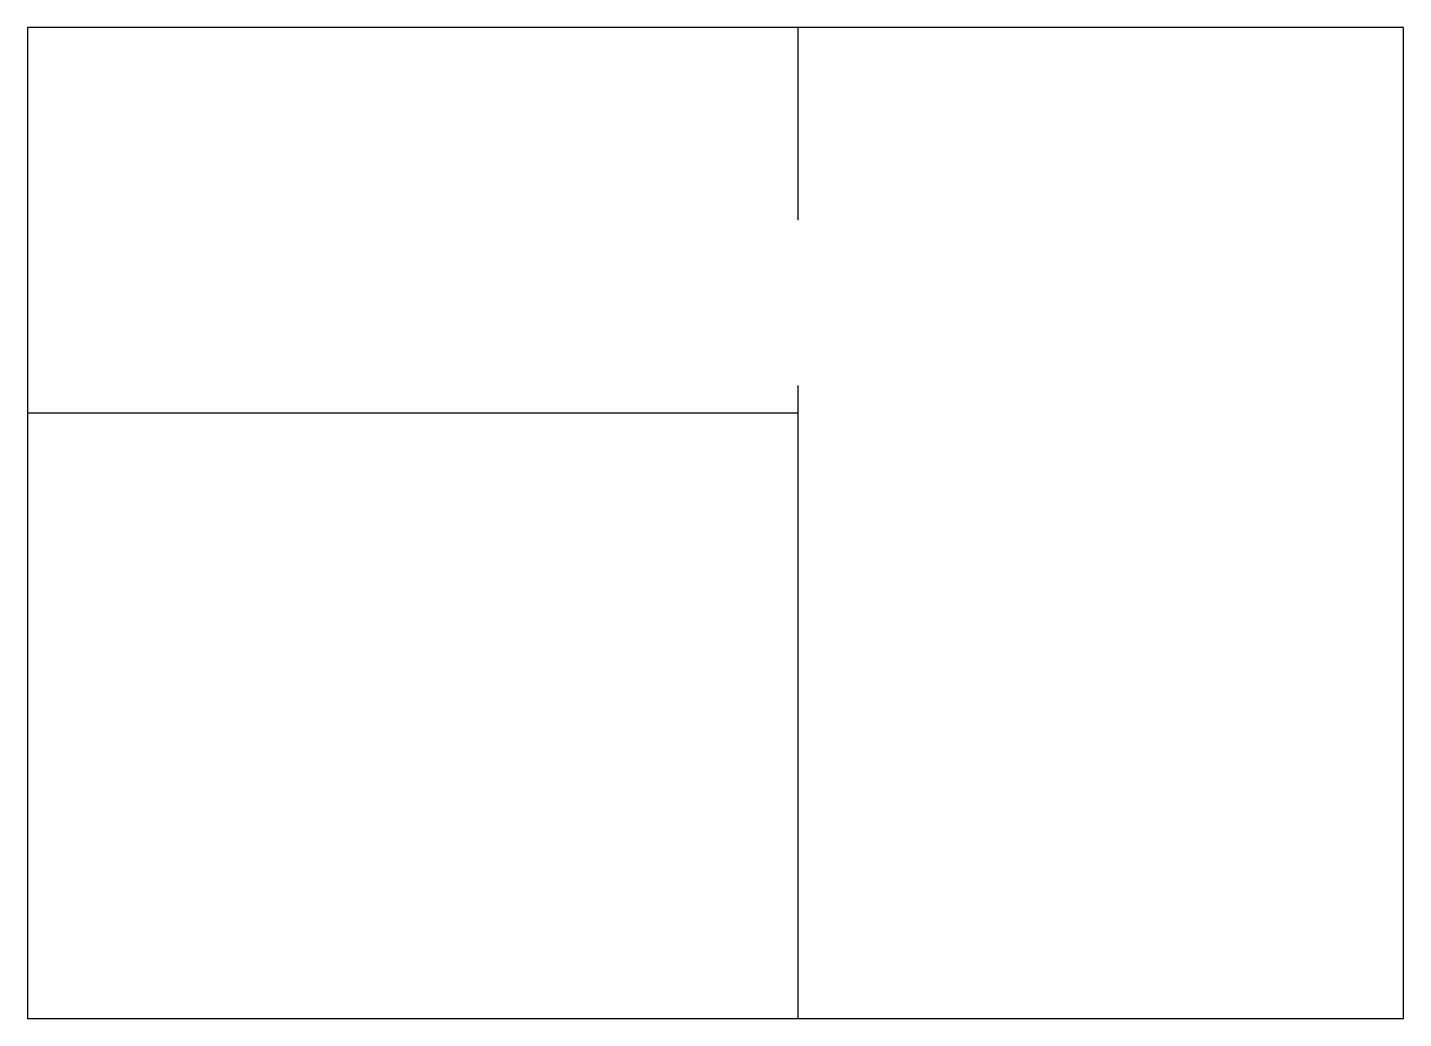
# Model space of a CAD drawing. Header units: centimetres. Extents: x 0 to 500, y 0 to 360.
import ezdxf

# ---------------------------------------------------------------- set-up
doc = ezdxf.new("R2010")
doc.units = ezdxf.units.CM

msp = doc.modelspace()

# ---------------------------------------------------------------- linework, layer by layer
at = {"layer": 'WALL'}
for p, q in [((500, 360), (0, 360)), ((0, 360), (0, 0)), ((280, 290), (280, 360)), ((500, 0), (500, 360)), ((280, 0), (280, 230)), ((0, 220), (280, 220)), ((0, 0), (500, 0))]:
    msp.add_line(p, q, dxfattribs=at)

doc.saveas('drawing.dxf')
